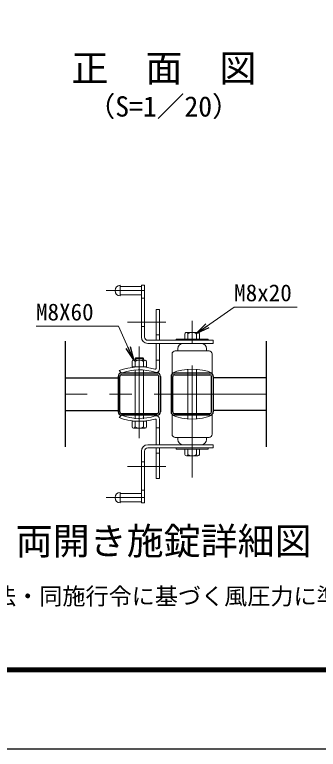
# Model space of a CAD drawing. Units: millimetres, scale not verified. Extents: x -4200 to 4200, y -2970 to 2970.
# Drawn here: x 823 to 1685, y -2970 to -884 of the extents above; entities that cross this region are included whole.
import ezdxf
from ezdxf.enums import TextEntityAlignment as Align

# ---------------------------------------------------------------- set-up
doc = ezdxf.new("R2010")
doc.units = ezdxf.units.MM
doc.header["$LTSCALE"] = 10
doc.linetypes.add('USER1', pattern=[50.8, 31.75, -6.35, 6.35, -6.35])
for name, color, linetype, lineweight in [('0-0_D-STR-TXT', 7, 'Continuous', 13), ('0-2_D-BMK', 2, 'USER1', 13), ('0-3_D-STR1', 1, 'Continuous', 25), ('0-4_D-STR3', 3, 'Continuous', 13), ('0-B_D-TTL-TXT', 7, 'Continuous', 25), ('0-C_D-TTL', 7, 'Continuous', 25)]:
    doc.layers.add(name, color=color, linetype=linetype, lineweight=lineweight)
doc.layers.add('0-9_0', color=7, linetype='Continuous')
doc.styles.add('ＭＳ ゴシック', font='')
doc.styles.get('ＭＳ ゴシック').set_extended_font_data('MS Gothic')

# ---------------------------------------------------------------- blocks, each defined once
blk = doc.blocks.new('_Open')
at = {"layer": '0-9_0'}
blk.add_line((-10, 1.667), (0, 0), dxfattribs=at)
blk.add_lwpolyline([(-10, -1.667), (0, 0), (-10, 0)], dxfattribs=at)

msp = doc.modelspace()

# ---------------------------------------------------------------- linework, layer by layer
at = {"layer": '0-0_D-STR-TXT'}
for points in [[(1625.49, -1713.85), (1446.19, -1713.85), (1339.03, -1789.21)], [(884.43, -1768.42), (1118.02, -1768.42), (1160.62, -1863.61)]]:
    msp.add_lwpolyline(points, dxfattribs=at)
at = {"layer": '0-2_D-BMK'}
for p, q in [((1082.89, -1667.23), (1192.09, -1667.23)), ((1327.09, -2197.58), (1327.09, -1737.87)), ((1143.55, -1757.23), (1251.97, -1757.23)), ((1177.09, -1825.61), (1177.09, -2086.43)), ((1537.09, -1961.23), (967.09, -1961.23)), ((1143.55, -2166.73), (1251.97, -2166.73)), ((1082.89, -2255.23), (1192.09, -2255.23))]:
    msp.add_line(p, q, dxfattribs=at)
at = {"layer": '0-3_D-STR1'}
for p, q in [((967.09, -1811.23), (967.09, -2111.23)), ((1537.09, -1811.23), (1537.09, -2111.23)), ((967.09, -1914.73), (1117.09, -1914.73)), ((1117.09, -1910.83), (1117.09, -2011.63)), ((1121.89, -2011.63), (1121.89, -1910.83)), ((1227.49, -1901.23), (1126.69, -1901.23)), ((1126.69, -1906.03), (1227.49, -1906.03)), ((1232.29, -2011.63), (1232.29, -1910.83)), ((1237.09, -1910.83), (1237.09, -2011.63)), ((1267.09, -1910.83), (1267.09, -2011.63)), ((1271.89, -2011.63), (1271.89, -1910.83)), ((1377.49, -1901.23), (1276.69, -1901.23)), ((1276.69, -1906.03), (1377.49, -1906.03)), ((1382.29, -2011.63), (1382.29, -1910.83)), ((1387.09, -1910.83), (1387.09, -2011.63)), ((1537.09, -1914.73), (1387.09, -1914.73)), ((967.09, -2007.73), (1117.09, -2007.73)), ((1126.69, -2016.43), (1227.49, -2016.43)), ((1227.49, -2021.23), (1126.69, -2021.23)), ((1276.69, -2016.43), (1377.49, -2016.43)), ((1377.49, -2021.23), (1276.69, -2021.23)), ((1537.09, -2007.73), (1387.09, -2007.73))]:
    msp.add_line(p, q, dxfattribs=at)
for centre, radius, start, end in [((1126.69, -1910.83), 9.6, 90, 180), ((1126.69, -1910.83), 4.8, 89.99997, 180), ((1227.49, -1910.83), 9.6, 0, 90), ((1227.49, -1910.83), 4.8, 0, 89.99997), ((1276.69, -1910.83), 9.6, 90, 180), ((1276.69, -1910.83), 4.8, 89.99997, 180), ((1377.49, -1910.83), 9.6, 0, 90), ((1377.49, -1910.83), 4.8, 0, 89.99997), ((1126.69, -2011.63), 9.6, 180, 270), ((1126.69, -2011.63), 4.8, 180, 270.00003), ((1227.49, -2011.63), 9.6, 270, 0), ((1227.49, -2011.63), 4.8, 270.00003, 0), ((1276.69, -2011.63), 9.6, 180, 270), ((1276.69, -2011.63), 4.8, 180, 270.00003), ((1377.49, -2011.63), 9.6, 270, 0), ((1377.49, -2011.63), 4.8, 270.00003, 0)]:
    msp.add_arc(centre, radius, start, end, dxfattribs=at)
at = {"layer": '0-4_D-STR3'}
for p, q in [((1123.09, -1652.23), (1123.09, -1682.23)), ((1123.09, -1655.23), (1183.09, -1655.23)), ((1183.09, -1652.23), (1183.09, -1799.23)), ((1183.09, -1652.23), (1192.09, -1652.23)), ((1192.09, -1652.23), (1192.09, -1799.23)), ((1123.09, -1679.23), (1183.09, -1679.23)), ((1192.09, -1688.23), (1183.09, -1688.23)), ((1225.09, -1808.23), (1225.09, -1721.23)), ((1234.09, -1721.23), (1225.09, -1721.23)), ((1234.09, -1808.23), (1234.09, -1721.23)), ((1192.09, -1769.23), (1183.09, -1769.23)), ((1234.09, -1793.23), (1225.09, -1793.23)), ((1306.75, -1790.12), (1306.75, -1805.37)), ((1310.91, -1785.9), (1343.31, -1785.9)), ((1315.07, -1790.12), (1315.07, -1805.23)), ((1339.11, -1790.12), (1339.11, -1805.23)), ((1347.52, -1790.12), (1347.52, -1805.12)), ((1201.09, -1808.23), (1387.09, -1808.23)), ((1372.09, -1805.23), (1282.09, -1805.23)), ((1282.09, -1805.23), (1282.09, -1808.23)), ((1372.09, -1805.23), (1372.09, -1808.23)), ((1387.09, -1817.23), (1387.09, -1808.23)), ((1201.09, -1817.23), (1387.09, -1817.23)), ((1225.09, -1817.23), (1225.09, -1887.37)), ((1234.09, -1817.23), (1234.09, -1890.73)), ((1286.59, -1838.23), (1286.59, -1832.23)), ((1367.59, -1838.23), (1367.59, -1832.23)), ((1270.09, -1847.23), (1270.09, -1901.23)), ((1279.09, -1838.23), (1375.09, -1838.23)), ((1384.09, -1847.23), (1384.09, -1901.23)), ((1156.66, -1869), (1156.66, -1884)), ((1193.27, -1864.78), (1160.87, -1864.78)), ((1165.08, -1869), (1165.08, -1884.11)), ((1165.09, -1860.26), (1177.09, -1860.26)), ((1177.09, -1858.46), (1187.29, -1858.46)), ((1189.09, -1860.26), (1177.09, -1860.26)), ((1187.29, -1858.46), (1187.29, -1864.78)), ((1189.11, -1869), (1189.11, -1884.11)), ((1197.44, -1869), (1197.44, -1884.25)), ((1225.09, -1865.23), (1234.09, -1865.23)), ((1126.15, -1901.23), (1120.09, -1894.57)), ((1156.66, -1884), (1197.44, -1884)), ((1165.08, -2031.16), (1165.08, -1892.8)), ((1189.11, -2031.16), (1189.11, -1892.8)), ((1315.08, -2031.81), (1315.08, -1890.64)), ((1339.11, -2031.81), (1339.11, -1890.64)), ((1126.15, -2021.23), (1120.09, -2027.89)), ((1270.09, -2075.23), (1270.09, -2021.23)), ((1384.09, -2075.23), (1384.09, -2021.23)), ((1156.66, -2053.71), (1156.66, -2038.46)), ((1197.44, -2038.46), (1156.66, -2038.46)), ((1165.08, -2053.71), (1165.08, -2038.6)), ((1189.11, -2053.71), (1189.11, -2038.6)), ((1197.44, -2053.71), (1197.44, -2038.46)), ((1225.09, -2103.73), (1225.09, -2035.08)), ((1234.09, -2103.73), (1234.09, -2031.72)), ((1193.28, -2057.93), (1160.87, -2057.93)), ((1225.09, -2057.23), (1234.09, -2057.23)), ((1279.09, -2084.23), (1375.09, -2084.23)), ((1286.59, -2084.23), (1286.59, -2090.23)), ((1367.59, -2084.23), (1367.59, -2090.23)), ((1201.09, -2105.23), (1387.09, -2105.23)), ((1387.09, -2105.23), (1387.09, -2114.23)), ((1183.09, -2270.23), (1183.09, -2121.73)), ((1192.09, -2270.23), (1192.09, -2123.23)), ((1201.09, -2114.23), (1387.09, -2114.23)), ((1225.09, -2112.73), (1225.09, -2201.23)), ((1234.09, -2112.73), (1234.09, -2201.23)), ((1282.09, -2117.23), (1282.09, -2114.23)), ((1372.09, -2117.23), (1282.09, -2117.23)), ((1306.75, -2132.34), (1306.75, -2117.09)), ((1315.07, -2132.34), (1315.07, -2117.23)), ((1339.11, -2132.34), (1339.11, -2117.23)), ((1347.52, -2132.34), (1347.52, -2117.34)), ((1372.09, -2117.23), (1372.09, -2114.23)), ((1234.09, -2129.23), (1225.09, -2129.23)), ((1310.91, -2136.55), (1343.31, -2136.55)), ((1192.09, -2153.23), (1183.09, -2153.23)), ((1234.09, -2201.23), (1225.09, -2201.23)), ((1123.09, -2270.23), (1123.09, -2240.23)), ((1123.09, -2243.23), (1183.09, -2243.23)), ((1192.09, -2234.23), (1183.09, -2234.23)), ((1123.09, -2267.23), (1183.09, -2267.23)), ((1183.09, -2270.23), (1192.09, -2270.23))]:
    msp.add_line(p, q, dxfattribs=at)
for points in [[(1165.09, -1864.78), (1165.09, -1860.26), (1166.89, -1858.46)], [(1177.09, -1858.46), (1166.89, -1858.46), (1166.89, -1864.78)], [(1189.09, -1864.78), (1189.09, -1860.26), (1187.29, -1858.46)]]:
    msp.add_lwpolyline(points, dxfattribs=at)
for centre, radius, start, end in [((1123.09, -1667.23), 15, 90.00001, 270), ((1310.91, -1790.07), 4.16, 359.29981, 180.701), ((1327.09, -1805.14), 19.24, 51.35043, 128.64746), ((1343.31, -1790.12), 4.21, 0.08393, 179.91606), ((1201.09, -1799.23), 18, 180.00001, 269.99995), ((1201.09, -1799.23), 9, 180.00001, 270), ((1301.59, -1832.23), 15, 90.00001, 179.99999), ((1352.59, -1832.23), 15, 0, 90), ((1279.09, -1847.23), 9, 90, 180.00001), ((1375.09, -1847.23), 9, 0, 90), ((1160.87, -1869), 4.21, 0.08393, 179.91608), ((1177.1, -1884.02), 19.24, 51.35253, 128.64959), ((1193.27, -1868.95), 4.16, 359.29901, 180.70018), ((1177.09, -2043), 159, 73.87238, 111.00754), ((1177.09, -2042.31), 150, 72.42905, 109.85261), ((1222.09, -1887.37), 3, 253.8728, 0.00001), ((1225.09, -1890.73), 9, 252.42887, 0.00001), ((1327.09, -2042.57), 152.4, 68.0365, 111.96349), ((1177.09, -1880.14), 150, 250.14739, 287.57095), ((1225.09, -2031.72), 9, 359.99999, 107.57113), ((1327.09, -1879.89), 152.4, 248.03651, 291.9635), ((1177.09, -1879.46), 159, 248.99246, 286.12762), ((1222.09, -2035.08), 3, 359.99999, 106.1272), ((1160.87, -2053.71), 4.21, 180.08392, 359.91607), ((1177.1, -2038.69), 19.24, 231.35041, 308.64747), ((1193.28, -2053.76), 4.16, 179.29982, 0.70099), ((1279.09, -2075.23), 9, 179.99999, 270), ((1375.09, -2075.23), 9, 270, 0), ((1201.09, -2123.23), 18, 90.00005, 179.99999), ((1301.59, -2090.23), 15, 180.00001, 269.99999), ((1352.59, -2090.23), 15, 270, 0), ((1201.09, -2123.23), 9, 90, 179.99999), ((1310.91, -2132.39), 4.16, 179.299, 0.70019), ((1327.09, -2117.31), 19.24, 231.35254, 308.64957), ((1343.31, -2132.33), 4.21, 180.08394, 359.91607), ((1123.09, -2255.23), 15, 90, 269.99999)]:
    msp.add_arc(centre, radius, start, end, dxfattribs=at)
at = {"layer": '0-C_D-TTL', "color": 2}
msp.add_lwpolyline([(-4200, 2970), (4200, 2970), (4200, -2970), (-4200, -2970)], close=True, dxfattribs=at)
at = {"layer": '0-C_D-TTL'}
for points in [[(-3930, 2750), (3930, 2750), (3930, -2750), (-3930, -2750)], [(-3927.5, 2747.5), (3927.5, 2747.5), (3927.5, -2747.5), (-3927.5, -2747.5)], [(-3925, 2745), (3925, 2745), (3925, -2745), (-3925, -2745)], [(-3922.5, 2742.5), (3922.5, 2742.5), (3922.5, -2742.5), (-3922.5, -2742.5)], [(-3920, 2740), (3920, 2740), (3920, -2740), (-3920, -2740)]]:
    msp.add_lwpolyline(points, close=True, dxfattribs=at)

# ---------------------------------------------------------------- block references
at = {"layer": '0-0_D-STR-TXT', "xscale": 4, "yscale": 4}
for p, rotation in [((1337.4, -1790.36), 215.11702), ((1161.44, -1865.43), 294.10901)]:
    msp.add_blockref('_Open', p, dxfattribs=dict(at, rotation=rotation))

# ---------------------------------------------------------------- texts
at = {"layer": '0-0_D-STR-TXT', "style": 'ＭＳ ゴシック'}
for s, height, p in [('正\u3000面\u3000図', 76.98, (984.59, -1097.07)), ('（S=1／20）', 57.7, (1030.08, -1190.27)), ('M8x20', 48.09, (1446.31, -1711.9)), ('M8X60', 48.09, (883.8, -1766.45)), ('（設計条件）風荷重：昭和57年改正 建築基準法・同施行令に基づく風圧力に準拠。', 48.09, (-582.45, -2573.6))]:
    msp.add_text(s, height=height, dxfattribs=at).set_placement(p, align=Align.BOTTOM_LEFT)
at = {"layer": '0-B_D-TTL-TXT', "style": 'ＭＳ ゴシック'}
msp.add_text('両開き施錠詳細図', height=76.98, dxfattribs=at).set_placement((826.15, -2440), align=Align.BOTTOM_LEFT)

doc.saveas('drawing.dxf')
